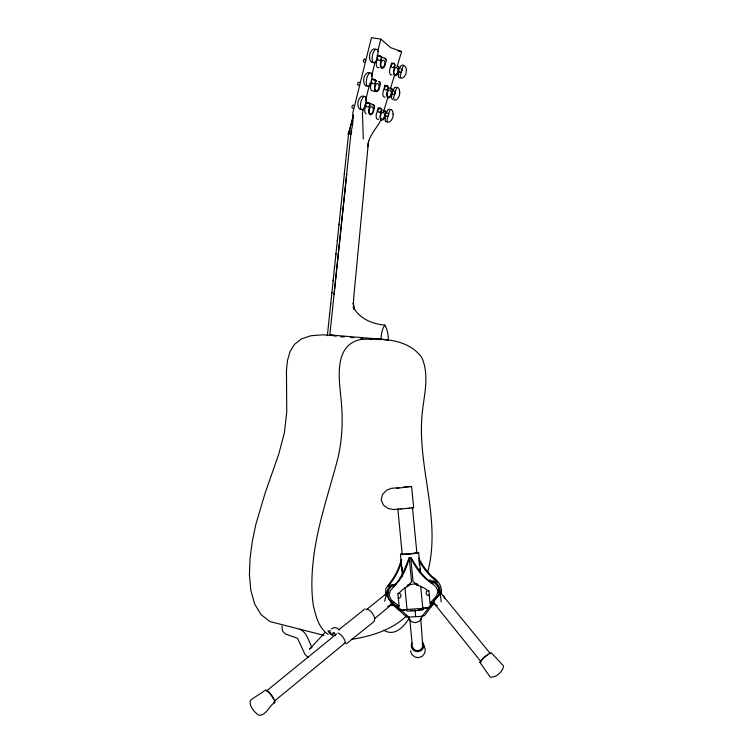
<?xml version="1.0" encoding="UTF-8"?>
<svg xmlns="http://www.w3.org/2000/svg" width="753" height="753" viewBox="0 0 753 753"><rect width="100%" height="100%" fill="white"/><g stroke="black" fill="none" stroke-linecap="round" stroke-linejoin="round"><path stroke-width="1.13" d="M385.442 595.086L385.903 588.554L391.824 580.243A61.417 53.764 89.7 0 0 401.274 559.601M363.304 138.994L362.447 112.941L363.577 108.394M441.286 594.418C442.745 586.851 438.255 580.403 432.1 576.553A61.605 54.348 77.3 0 1 418.772 557.992M401.631 559.545L400.285 565.625A61.501 53.821 89.6 0 1 387.635 586.596L391.381 584.846L396.022 584.196M327.357 335.32L327.451 334.483M328.364 325.767L328.449 324.929M329.485 315.102L329.569 314.255M330.605 304.428L330.689 303.591M331.781 293.209L331.866 292.371M333.071 280.869L333.165 280.022M334.426 267.974L334.511 267.136M335.838 254.523L335.923 253.686M337.306 240.518L337.391 239.68M338.954 224.846L339.038 224.008M340.591 209.183L340.685 208.346M342.408 191.855L342.502 191.017M344.29 173.971L344.375 173.134M346.342 154.431L346.427 153.603M327.367 335.716L348.526 134.043M334.021 294.602L346.709 174.028M368.565 140.679L353.731 297.51L353.383 304.325L353.289 303.026L354.399 308.975M367.803 146.816C368.001 136.039 377.008 128.368 381.263 119.322M422.038 615.907L421.586 618.533L419.11 621.423L415.722 622.627L412.155 622.053L409.171 619.663L408.201 617.159M385.508 115.397L385.15 120.951L385.781 121.732L387.371 121.675M392.134 93.344L391.466 97.579L392.388 99.735M398.779 71.224L398.403 76.844L399.015 77.681L400.577 77.719M427.553 572.675C441.277 521.904 418.903 471.425 421.661 420.522C422.48 399.871 430.509 377.978 422.019 357.995C408.832 338.586 381.216 338.069 360.066 339.584C334.21 345.571 338.954 377.328 340.836 397.245C343.293 419.27 342.502 441.738 336.591 463.189C328.477 493.206 318.463 522.836 314.105 553.737C311.817 570.849 310.876 588.215 313.304 605.374C315.808 615.888 318.566 628.002 328.157 634.374M365.553 100.45L369.798 83.414M371.493 76.608L375.163 61.84M377.714 51.628L380.82 39.137L371.464 37.65L352.686 113.458A27.513 15.757 -79.1 0 1 351.18 131.163L329.814 334.916A553.37 23.164 5.9 0 0 381.074 339.179L388.35 340.215A18.703 9.554 87.8 0 0 384.868 325.098C372.396 324.11 358.993 318.519 353.185 306.763L354.042 308.805M365.732 105.439L364.941 108.62A4.509 2.485 -79.3 0 0 366.203 113.91M371.53 82.199L370.73 85.39A4.546 2.485 -80.1 0 0 371.973 90.793L375.907 91.537A4.556 2.475 -80 0 0 379.314 88.148L380.312 84.185A2.485 1.995 -69.4 0 0 378.938 81.418M377.357 58.809L376.547 62.028A4.584 2.485 -80.8 0 0 376.754 66.405A4.584 2.485 -80.8 0 0 379.07 67.488M384.585 601.214L386.393 594.663L388.106 593.26M348.357 134.326L353.43 115.228M348.479 134.335L353.552 115.247M389.273 88.016L391.221 88.383A2.428 1.948 -61.8 0 1 392.482 91.047L391.344 94.85A4.471 2.391 -79.7 0 1 387.936 97.749A4.471 2.391 -79.7 0 1 387.07 92.205L388.219 88.383A2.447 1.958 -61.9 0 0 386.948 85.701L384.999 85.334L383.164 91.471A4.462 2.4 -79.7 0 0 383.145 95.782A4.462 2.4 -79.7 0 0 385.291 97.09M383.597 111.548L387.927 97.118M390.6 88.233L394.591 74.905M397.264 66.029L401.594 51.59L390.76 47.703L380.82 39.137M399.655 68.57L401.085 65.577L402.827 65.012M393.01 90.699L394.431 87.706L396.191 87.103M386.383 112.762L387.804 109.778L389.565 109.129M404.935 587.434L407.044 609.563L401.735 610.372L396.85 605.864L399.099 606.071L397.979 594.183L401.951 590.098L409.077 585.354L409.001 584.563L411.562 581.758L409.237 557.653L405.952 565.767A62.066 54.178 89.4 0 1 393.245 586.935M430.631 607.266L424.636 615.568L422.104 616.321L406.601 617.206L399.175 610.128M430.067 603.247L436.674 595.679L437.851 590.907L435.761 586.512L425.04 578.238A62.339 54.8 77.6 0 1 410.724 557.512L413.058 581.617L416.136 583.914L416.211 584.695L424.174 588.065L428.899 591.359L430.067 603.247L432.194 602.645L428.222 607.963L405.923 609.544M429.069 607.718L438.425 595.199A9.196 7.85 74.9 0 0 437.531 586.069A9.196 7.85 74.9 0 0 430.217 581.796M430.208 607.398L434.208 602.042M434.349 602.739L431.045 607.153L428.222 607.963M422.104 616.321L428.636 607.85L422.8 608.123L420.645 585.994M409.227 618.053C404.022 626.891 394.421 636.972 383.644 630.167M325.023 632.614L309.464 649.124L311.027 648.248L310.161 648.38M438.914 592.404L440.317 594.136L433.173 601.581L434.161 603.407L480.913 661.605A6.203 0.988 -40.3 0 1 483.021 658.743A6.203 0.988 -40.3 0 1 487.803 654.781M374.561 618.702L393.678 602.758M274.873 702.417C269.188 705.505 266.251 715.952 258.75 715.199C254.232 712.065 249.394 706.709 250.26 700.864L251.54 699.386L265.065 690.473A7.859 2.043 53.6 0 1 271.927 695.65A7.859 2.043 53.6 0 1 273.838 702.803M406.498 615.86C391.795 630.157 371.022 636.313 351.256 639.419M274.045 701.42L345.58 642.554M266.788 690.727L332.958 636.906M334.765 635.428L336.582 633.951M366.495 609.619L388.652 591.783M338.982 629.63L365.101 608.81M331.339 628.934L334.163 627.55L337.222 628.106L339.226 630.082M346.436 643.777L374.25 621.329L374.759 617.705M396.492 488.471L407.298 486.899M411.562 507.899L412.493 507.757L416.87 552.796L409.613 553.888L402.187 554.152L397.876 509.113L398.864 509.084M406.884 586.013L409.077 585.354M387.56 606.269L390.854 605.299M422.8 608.123L423.035 609.629L415.129 610.758L407.109 611.078L407.044 609.563L401.293 610.335L409.284 617.488M403.194 487.219L411.599 486.466L413.661 507.644L408.907 508.19M395.909 584.648L393.593 584.968A9.158 7.784 -87.8 0 0 386.675 593.26M410.498 610.617L412.757 610.307M417.2 583.791L407.919 584.639M411.599 486.466L408.333 486.796M360.913 109.364L360.056 109.449L358.607 107.914C356.95 103.876 357.835 98.897 361.496 96.28L363.388 96.055L364.047 96.77M398.93 487.624L391.485 488.339L386.515 490.241L382.439 494.514L381.178 499.973L383.437 505.094L388.256 508.567L393.499 509.536L401.556 508.877M409.51 508.153L400.973 508.943M366.73 85.983L365.873 86.049L364.433 84.44C362.814 80.383 363.633 75.366 367.342 72.74L369.224 72.561L369.883 73.314M375.098 48.936L373.224 49.067C369.459 51.684 368.716 56.757 370.297 60.833L371.728 62.499L372.584 62.461M418.452 609.845L423.035 609.629M430.255 581.137L433.446 580.996L437.502 582.041A61.69 54.395 77.3 0 1 420.936 563.733L418.95 559.921M412.465 507.691L413.661 507.644M335.942 335.885L323.31 334.812L310.942 335.716L301.341 338.954L294.451 344.403L289.98 351.745L287.495 360.527L286.46 370.288L286.742 412.042L284.408 432.73L278.685 454.407L265.197 492.876L255.945 524.06L252.359 540.955L250.052 558.142L249.431 574.953L250.871 590.55L254.674 604.057L261.018 614.617L269.979 621.583L323.884 635.363M401.735 610.372L398.742 610.09L393.875 605.6L391.664 605.403L390.129 603.991M415.825 552.683L416.87 552.796M416.211 584.695L418.48 584.959M330.925 335.076L336.478 335.838M340.911 336.45L344.243 336.902M398.149 51.025L401.594 51.59M340.422 336.497L342.596 336.911M382.628 110.192L384.557 110.578A2.419 1.948 -63 0 1 385.809 113.27L384.67 117.054A4.443 2.391 -79 0 1 381.253 120.019A4.443 2.391 -79 0 1 380.359 114.569L381.507 110.757A2.438 1.958 -63.1 0 0 380.246 108.055L378.307 107.67L376.472 113.778A4.433 2.4 -79 0 0 376.472 118.042A4.433 2.4 -79 0 0 378.637 119.275M376.971 81.06L372.321 78.999L374.297 79.357A2.504 2.005 -69.6 0 1 375.681 82.143L374.683 86.134A4.556 2.475 -80 0 0 375.898 91.537M299.722 629.169C307.064 632.247 308.532 641.17 311.968 647.439M384.999 85.334L386.713 86.407M434.161 603.407L437.389 605.836M400.831 610.288L389.339 599.68A9.177 7.794 -87.9 0 1 388.473 590.559A9.177 7.794 -87.9 0 1 394.779 585.034M392.257 603.369L399.636 610.175M399.099 606.071L391.193 599.83L389.122 595.35L390.336 590.663L399.241 580.601A62.16 54.235 89.4 0 0 409.237 557.653M308.297 657.614L304.993 654.404L297.529 638.243L285.462 634.026L282.507 630.967L281.951 626.044M489.657 653.717A6.203 0.988 -40.3 0 1 490.438 653.717L437.917 589.505M433.003 583.434L430.189 579.97L429.059 580.243L431.177 582.85M410.724 557.512L415.515 564.891A62.245 54.743 77.6 0 0 432.175 583.377M479.953 662.395L490.194 677.116C496.067 677.832 502.835 671.667 503.569 665.991L491.389 652.926A7.445 1.177 -40.3 0 0 483.84 657.689A7.445 1.177 -40.3 0 0 480.922 662.367M386.393 594.663L391.965 604.17M443.498 595.821L445.004 598.644M410.451 650.808L411.787 654.338L414.931 657.04L418.621 657.651L422.113 656.39L424.692 653.171L425.313 649.462L423.713 645.001M440.317 594.136L441.183 601.892M418.64 552.636L420.645 573.249M419.054 561.032L419.496 565.503M419.816 568.863L420.146 572.214M415.016 610.005L415.647 616.613M402.027 567.113L402.45 571.583M400.427 554.312L402.497 576.064M409.811 619.126L412.324 646.027A5.205 5.045 2.7 0 0 418.894 650.441A5.205 5.045 2.7 0 0 422.188 643.401M353.289 303.026L353.769 309.379M420.748 618.128L422.678 645.095M381.074 339.179A18.373 9.224 87.9 0 1 384.868 325.098M350.691 337.495A287.486 6.382 5.2 0 1 353.929 337.721M360.593 338.191A287.486 6.382 5.2 0 1 362.871 338.351M369.507 338.822A287.486 6.382 5.2 0 1 372.726 339.057M379.296 339.537A287.486 6.382 5.2 0 1 381.536 339.707M353.006 108.15A1.591 0.894 -79.6 0 1 352.028 107.397A1.591 0.894 -79.6 0 1 352.517 105.42A1.591 0.894 -79.6 0 1 353.665 105.495M373.789 105.392A2.033 1.638 -70.7 0 1 373.704 108.197M372.18 105.072A2.033 1.638 -70.7 0 1 373.046 104.968M366.739 103.782A2.043 1.647 -70.9 0 1 369.309 103.745A2.043 1.647 -70.9 0 1 368.556 106.775A2.043 1.647 -70.9 0 1 366.24 105.768M365.657 102.963A1.76 1.412 -71 0 1 364.565 105.194M359.134 84.788A1.6 0.894 -80.4 0 1 357.854 84.863A1.6 0.894 -80.4 0 1 358.07 82.623A1.6 0.894 -80.4 0 1 359.35 82.548M379.992 83.094A2.043 1.638 -69.4 0 1 379.964 84.129M378.834 81.842A2.043 1.638 -69.4 0 1 379.578 82.256M373.309 79.903A2.061 1.647 -69.6 0 1 375.361 81.042A2.061 1.647 -69.6 0 1 374.081 83.658A2.061 1.647 -69.6 0 1 372.038 82.519M371.493 79.545A1.779 1.421 -69.7 0 1 371.06 81.258M364.396 62.151A1.619 0.894 -81.1 0 1 363.407 61.049A1.619 0.894 -81.1 0 1 364.236 59.073A1.619 0.894 -81.1 0 1 365.233 60.174M384.651 58.583A2.061 1.647 -68.2 0 1 385.818 59.826M379.154 56.494A2.08 1.647 -68.3 0 1 381.206 57.605A2.08 1.647 -68.3 0 1 379.926 60.24A2.08 1.647 -68.3 0 1 377.865 59.129M376.999 55.251A1.788 1.421 -68.5 0 1 376.933 57.708M385.159 111.397A1.995 1.61 -63 0 1 384.971 114.098M383.569 111.077A1.995 1.61 -63 0 1 384.435 110.983M386.91 113.261A1.694 1.374 -62.9 0 1 388.595 114.23A1.694 1.374 -62.9 0 1 387.437 116.329A1.694 1.374 -62.9 0 1 385.752 115.369M397.904 66.113A2.447 1.948 -60.7 0 1 399.175 68.768L398.026 72.58A4.499 2.381 -80.3 0 1 394.638 75.413A4.499 2.381 -80.3 0 1 393.791 69.784L394.949 65.944A2.466 1.958 -60.8 0 0 393.678 63.28L391.711 62.941L389.866 69.097A4.49 2.391 -80.4 0 0 389.838 73.455A4.49 2.391 -80.4 0 0 391.965 74.839M398.892 67.723A2.014 1.6 -60.7 0 1 398.826 68.711M396.897 66.641A2.014 1.6 -60.7 0 1 397.782 66.528M400.944 68.965A1.713 1.365 -60.6 0 1 401.895 70.537A1.713 1.365 -60.6 0 1 400.464 72.194A1.713 1.365 -60.6 0 1 399.015 71.187M393.537 91.198A1.704 1.374 -61.7 0 1 395.231 92.139A1.704 1.374 -61.7 0 1 394.064 94.257A1.704 1.374 -61.7 0 1 392.369 93.306M391.099 88.788A2.005 1.6 -61.8 0 1 392.134 90.981M422.574 642.064A6.24 6.052 2.7 0 1 421.962 649.83A6.24 6.052 2.7 0 1 413.962 650.554A6.24 6.052 2.7 0 1 411.835 643.034M334.228 632.529A4.678 1.995 44.6 0 1 333.155 635.833A4.678 1.995 44.6 0 1 327.988 630.496M332.977 632.473A2.494 1.064 44.6 0 1 332.826 634.308A2.494 1.064 44.6 0 1 330.096 632.332A2.494 1.064 44.6 0 1 330.256 630.496M366.287 609.789A6.175 2.221 52.4 0 1 370.26 610.956A6.175 2.221 52.4 0 1 374.335 617.131M338.031 633.085A6.288 2.08 52.7 0 1 343.905 638.666A6.288 2.08 52.7 0 1 344.159 643.363M266.713 691.113A6.551 1.704 53.6 0 1 273.49 698.972M397.659 593.759A2.447 2.071 -87.9 0 1 400.954 595.407A2.447 2.071 -87.9 0 1 398.064 597.967M431.347 581.514A9.177 7.831 74.9 0 1 440.119 592.667M429.474 595.096A2.457 2.09 75 0 1 426.113 593.11A2.457 2.09 75 0 1 429.059 590.889M415.251 552.551A9.149 0.518 -5.2 0 1 416.917 553.107A9.149 0.518 -5.2 0 1 404.596 554.368A9.149 0.518 -5.2 0 1 401.622 553.944M366.382 98.483C366.109 102.314 365.76 106.964 362.842 109.75L361.911 109.825L360.621 108.319C359.962 104.338 360.866 99.773 363.511 96.676L365.252 96.412L366.382 98.483M372.227 75.027C371.944 78.867 371.606 83.555 368.669 86.341L367.746 86.397L366.457 84.825C365.836 80.825 366.683 76.213 369.375 73.107L371.097 72.9L372.227 75.027M378.1 51.43C377.808 55.289 377.488 60.005 374.523 62.8L373.61 62.819L372.34 61.191C371.737 57.172 372.547 52.522 375.267 49.406L376.989 49.246L378.1 51.43M393.141 114.127L392.859 117.543L391.249 120.414L389.329 122.08L387.597 122.108L386.91 120.047L389.395 111.491L390.609 109.458L391.381 109.496L392.605 111.18L393.141 114.127M399.749 92.167L399.457 95.603L397.857 98.474L395.937 100.111L394.214 100.093L393.546 97.975L396.031 89.391L397.236 87.376L398.017 87.442L399.222 89.183L399.749 92.167M406.375 70.151L406.074 73.606L404.474 76.467L402.563 78.077L400.85 78.011L400.191 75.846L402.695 67.224L403.89 65.238L405.858 67.121L406.375 70.151M351.632 131.135L351.369 133.93L348.055 134.062A2.871 2.306 -69.2 0 1 350.682 131.173L351.632 131.135M369.855 105.448L368.866 109.411A4.527 2.475 -79.3 0 0 370.109 114.701A4.527 2.475 -79.3 0 0 373.526 111.265L374.514 107.321A2.466 1.986 -70.7 0 0 373.149 104.545L366.523 102.257L368.49 102.653A2.485 1.995 -70.9 0 1 369.855 105.448M381.526 58.706L380.529 62.715A4.603 2.475 -80.8 0 0 381.724 68.231A4.603 2.475 -80.8 0 0 385.141 64.899L386.138 60.918A2.504 1.995 -68.2 0 0 384.755 58.16L378.157 55.6L380.143 55.929A2.523 2.005 -68.3 0 1 381.526 58.706M372.387 112.752A3.652 1.995 -79.3 0 0 372.086 106.813A3.652 1.995 -79.3 0 0 369.13 111.444A3.652 1.995 -79.3 0 0 372.387 112.752M378.175 89.626A3.68 1.995 -80 0 0 377.893 83.592A3.68 1.995 -80 0 0 374.938 88.195A3.68 1.995 -80 0 0 378.175 89.626M383.992 66.358A3.709 1.995 -80.8 0 0 383.738 60.24A3.709 1.995 -80.8 0 0 380.783 64.824A3.709 1.995 -80.8 0 0 383.992 66.358M379.87 112.178A2.005 1.61 -63.1 0 0 380.849 108.874A2.005 1.61 -63.1 0 0 377.959 110.051A2.005 1.61 -63.1 0 0 379.87 112.178M383.512 118.381A3.586 1.93 -79 0 0 383.541 112.423A3.586 1.93 -79 0 0 380.5 116.63A3.586 1.93 -79 0 0 383.512 118.381M393.292 67.403A2.024 1.61 -60.8 0 0 394.28 64.09A2.024 1.61 -60.8 0 0 391.362 65.332A2.024 1.61 -60.8 0 0 393.292 67.403M396.878 73.869A3.633 1.92 -80.3 0 0 396.944 67.77A3.633 1.92 -80.3 0 0 393.923 71.902A3.633 1.92 -80.3 0 0 396.878 73.869M386.571 89.823A2.014 1.61 -61.9 0 0 387.56 86.51A2.014 1.61 -61.9 0 0 384.651 87.725A2.014 1.61 -61.9 0 0 386.571 89.823M390.186 96.158A3.605 1.93 -79.7 0 0 390.233 90.134A3.605 1.93 -79.7 0 0 387.202 94.294A3.605 1.93 -79.7 0 0 390.186 96.158"/></g></svg>
